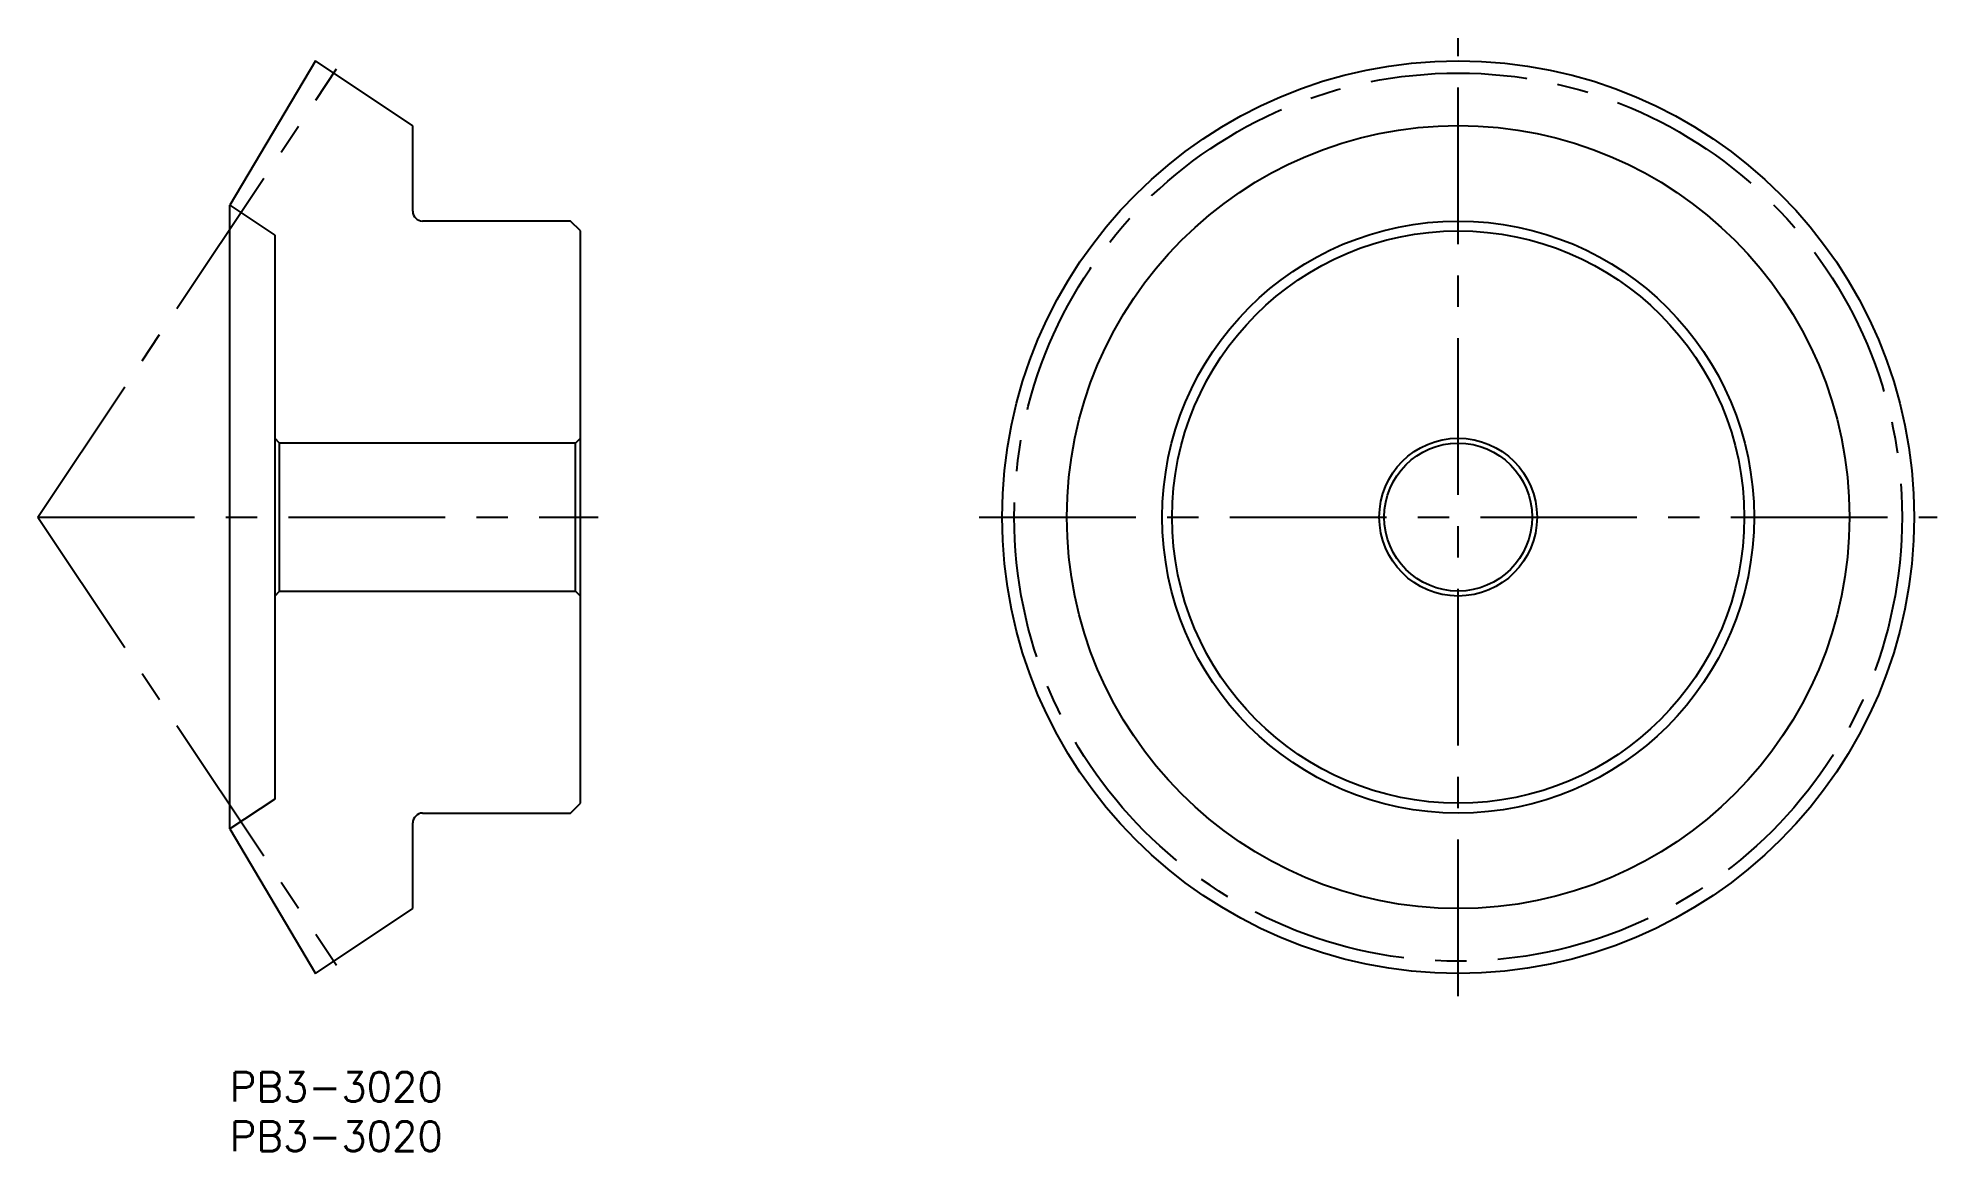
# Model space of a CAD drawing. Extents: x -19 to 173, y -8 to 105.
import ezdxf

# ---------------------------------------------------------------- set-up
doc = ezdxf.new("R2010")
doc.units = 0
doc.header["$LTSCALE"] = 0.5
doc.linetypes.add('CENTER', pattern=[50.8, 31.75, -6.35, 6.35, -6.35])
for name, color, linetype in [('MSM_CENTER', 1, 'CENTER'), ('MSM_CONTINUOUS', 7, 'CONTINUOUS'), ('MSM_PART_NUMBER', 7, 'CONTINUOUS')]:
    doc.layers.add(name, color=color, linetype=linetype)
doc.styles.get("Standard").update_dxf_attribs({"font": 'txt.shx', "height": 3, "bigfont": 'bigfont.shx'})

# ---------------------------------------------------------------- blocks, each defined once
blk = doc.blocks.new('*U17')
at = {"layer": 'MSM_PART_NUMBER'}
blk.add_text('PB3-3020', height=3, dxfattribs=at).set_placement((0, -3))
blk = doc.blocks.new('*U18')
at = {"layer": 'MSM_PART_NUMBER'}
blk.add_text('PB3-3020', height=3, dxfattribs=at).set_placement((0, -8))

msp = doc.modelspace()

# ---------------------------------------------------------------- linework, layer by layer
at = {"layer": 'MSM_CENTER'}
for p, q in [((124.55, 7.69), (124.55, 104.79)), ((-19.44, 56.24), (10.84, 101.66)), ((-19.44, 56.24), (37.34, 56.24)), ((-19.44, 56.24), (10.84, 10.82)), ((76, 56.24), (173.1, 56.24))]:
    msp.add_line(p, q, dxfattribs=at)
msp.add_circle((124.55, 56.24), 45, dxfattribs=at)
at = {"layer": 'MSM_CONTINUOUS'}
for p, q in [((8.7, 102.48), (0, 87.84)), ((18.56, 95.9), (8.7, 102.48)), ((18.56, 87.24), (18.56, 95.9)), ((0, 87.84), (4.56, 84.81)), ((0, 24.64), (0, 87.84)), ((4.56, 84.81), (4.56, 27.67)), ((34.56, 86.24), (19.56, 86.24)), ((35.56, 85.24), (34.56, 86.24)), ((35.56, 27.24), (35.56, 85.24)), ((5.06, 63.74), (4.56, 64.24)), ((35.06, 63.74), (5.06, 63.74)), ((5.06, 48.74), (5.06, 63.74)), ((35.56, 64.24), (35.06, 63.74)), ((35.06, 48.74), (35.06, 63.74)), ((4.56, 48.24), (5.06, 48.74)), ((5.06, 48.74), (35.06, 48.74)), ((35.06, 48.74), (35.56, 48.24)), ((4.56, 27.67), (0, 24.64)), ((34.56, 26.24), (35.56, 27.24)), ((18.56, 16.57), (18.56, 25.24)), ((19.56, 26.24), (34.56, 26.24)), ((0, 24.64), (8.7, 10)), ((8.7, 10), (18.56, 16.57))]:
    msp.add_line(p, q, dxfattribs=at)
for radius in [46.24, 39.67, 30, 29, 8, 7.5]:
    msp.add_circle((124.55, 56.24), radius, dxfattribs=at)
for centre, start, end in [((19.56, 87.24), 180, 270), ((19.56, 25.24), 90, 180)]:
    msp.add_arc(centre, 1, start, end, dxfattribs=at)

# ---------------------------------------------------------------- block references
for name in ['*U17', '*U18']:
    msp.add_blockref(name, (0, 0), dxfattribs=at)

doc.saveas('drawing.dxf')
